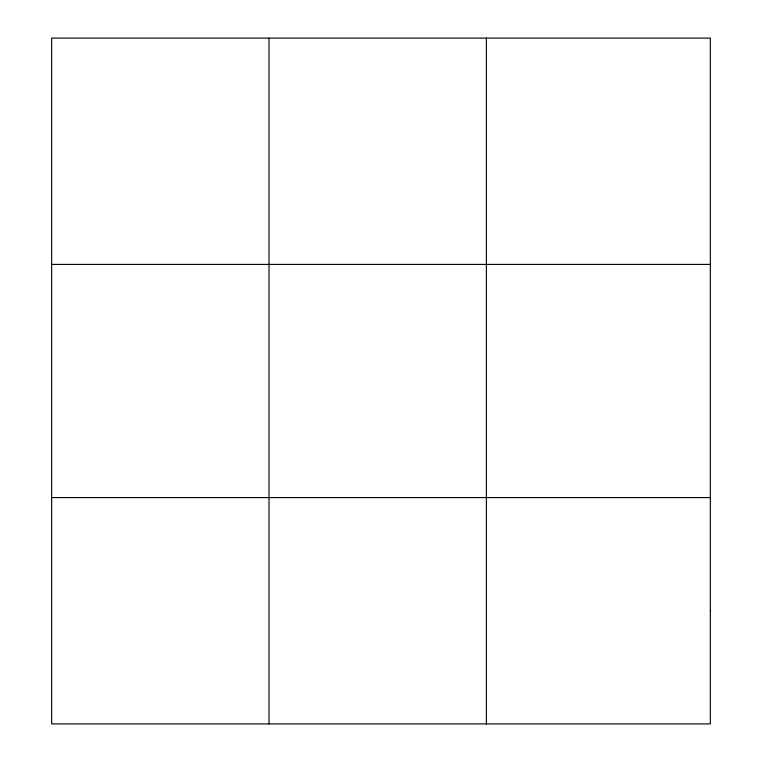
<?xml version="1.0" encoding="UTF-8"?>
<svg xmlns="http://www.w3.org/2000/svg" width="762" height="762" viewBox="0 0 762 762"><rect width="100%" height="100%" fill="white"/><g stroke="black" fill="none" stroke-linecap="round" stroke-linejoin="round"><path stroke-width="1.14" d="M269.024 38.1L269.024 723.9M486.385 38.1L486.385 723.9M51.664 264.414L710.336 264.414M51.664 497.586L710.336 497.586M710.336 610.743L710.336 723.9L51.664 723.9L51.664 38.1L710.336 38.1L710.336 610.743"/></g></svg>
